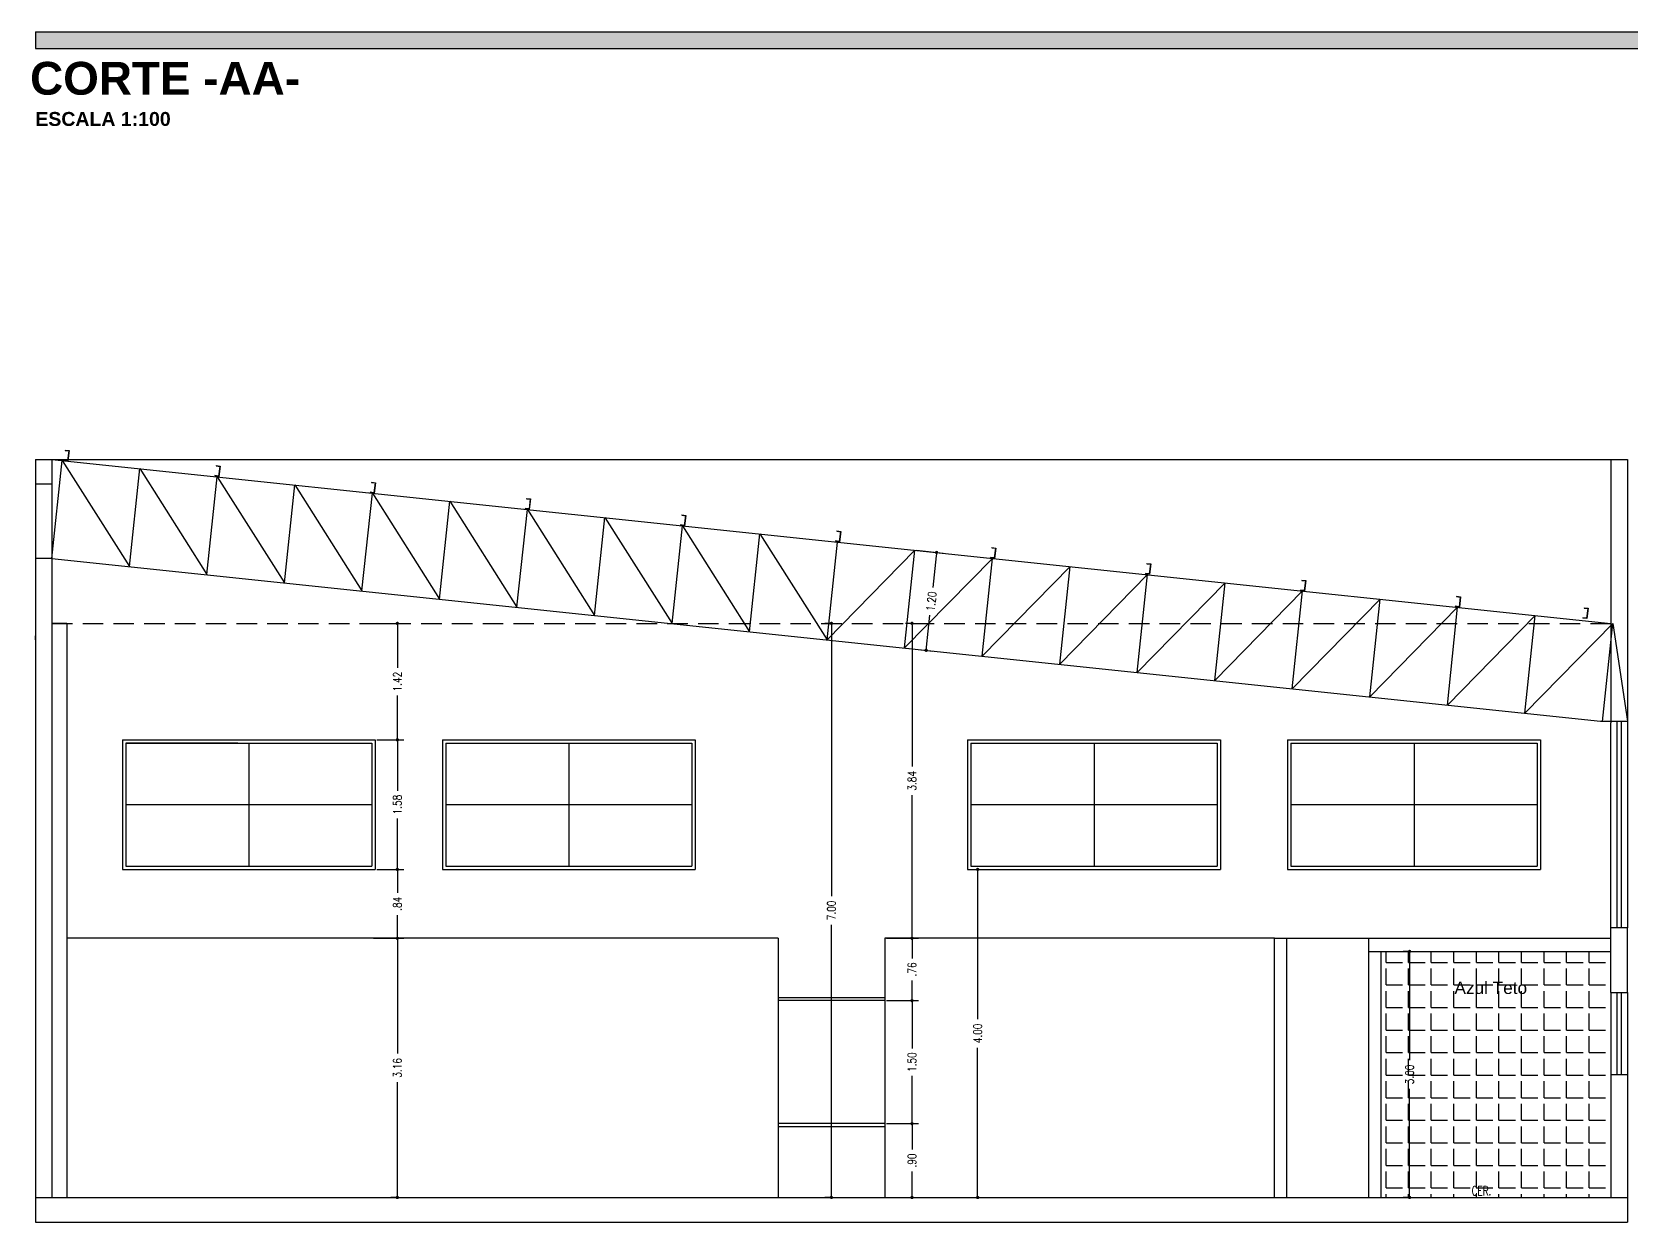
# Model space of a CAD drawing. Extents: x -4780 to 4154, y -1673 to 3208.
# Drawn here: x 665.24 to 684.73, y -458.84 to -444.33 of the extents above; entities that cross this region are included whole.
import ezdxf

# ---------------------------------------------------------------- set-up
doc = ezdxf.new("R2010")
doc.units = 0
doc.header["$MEASUREMENT"] = 0
doc.header["$PDMODE"] = 34
doc.linetypes.add('HIDDEN', pattern=[0.375, 0.25, -0.125])
for name, color, linetype in [('BANZO_SUPERIOR', 3, 'Continuous'), ('COTAS', 5, 'Continuous'), ('PENA01', 1, 'Continuous'), ('PENA02', 2, 'Continuous'), ('PENA025', 8, 'Continuous'), ('pena06', 4, 'Continuous'), ('PILARES', 6, 'Continuous')]:
    doc.layers.add(name, color=color, linetype=linetype)
doc.layers.add('TEXTO', color=5, linetype='Continuous', lineweight=9)
doc.styles.add('PADRAO_TXT', font='romans.shx')
doc.styles.add('ROMANS', font='romand.shx', dxfattribs={"width": 0.8})
doc.styles.add('SANSSERIFBOLD', font='sasb____.pfb', dxfattribs={"width": 0.8})
doc.styles.add('STYLE1', font='romand.shx', dxfattribs={"width": 0.8})
doc.dimstyles.new('CORTE100', dxfattribs={"dimtxt": 0.1, "dimasz": 0.04, "dimexe": 0.08, "dimexo": 0.02, "dimgap": 0.05, "dimtad": 0, "dimzin": 4, "dimdsep": 46, "dimtxsty": 'ROMANS', "dimblk1": 'DOT', "dimblk2": 'DOT', "dimsah": 1, "dimcen": 0.09, "dimclrd": 30, "dimclre": 30, "dimclrt": 5, "dimadec": 0, "dimazin": 0, "dimtfac": 1, "dimtofl": 0, "dimtmove": 2, "dimatfit": 3, "dimldrblk": 'DOT', "dimfxl": 1, "dimtolj": 1, "dimtzin": 0, "dimarcsym": 0})

# ---------------------------------------------------------------- blocks, each defined once
blk = doc.blocks.new('DOT')
at = {"layer": 'PENA01', "color": 0, "linetype": 'ByBlock'}
blk.add_line((-0.5, 0), (-1, 0), dxfattribs=at)
at = {"layer": 'PENA01', "color": 0, "linetype": 'ByBlock', "const_width": 0.5}
blk.add_lwpolyline([(-0.25, 0, 1), (0.25, 0, 1)], format="xyb", close=True, dxfattribs=at)
blk = doc.blocks.new('*D8')
at = {"color": 30, "linetype": 'Continuous', "lineweight": -2, "transparency": 16777216}
for p, q in [((676.025, -450.65), (676.348, -450.684)), ((676.264, -450.716), (676.223, -451.105)), ((676.147, -451.829), (676.188, -451.44)), ((675.899, -451.844), (676.222, -451.878))]:
    blk.add_line(p, q, dxfattribs=at)
at = {"layer": 'DEFPOINTS', "color": 0, "linetype": 'Continuous', "transparency": 16777216}
for p in [(676.005, -450.648), (675.879, -451.841), (676.142, -451.869)]:
    blk.add_point(p, dxfattribs=at)
at = {"color": 30, "linetype": 'Continuous', "lineweight": -2, "transparency": 16777216, "xscale": 0.04, "yscale": 0.04, "zscale": 0.04}
for p, rotation in [((676.268, -450.676), 83.99099404250435), ((676.142, -451.869), 263.9909940425043)]:
    blk.add_blockref('DOT', p, dxfattribs=dict(at, rotation=rotation))
at = {"color": 5, "linetype": 'Continuous', "transparency": 16777216, "insert": (676.205, -451.272), "char_height": 0.1, "attachment_point": 5, "rotation": 83.991, "style": 'ROMANS'}
blk.add_mtext('\\A1;1.20', dxfattribs=at)
blk = doc.blocks.new('*D136')
at = {"layer": 'COTAS', "color": 30, "linetype": 'Continuous', "lineweight": -2, "transparency": 16777216}
for p, q in [((669.677, -455.381), (669.617, -455.381)), ((669.697, -455.421), (669.697, -456.787)), ((669.697, -458.501), (669.697, -457.135)), ((669.677, -458.541), (669.617, -458.541))]:
    blk.add_line(p, q, dxfattribs=at)
at = {"layer": 'DEFPOINTS', "color": 0, "linetype": 'Continuous', "transparency": 16777216}
for p in [(669.697, -455.381), (669.697, -458.541), (669.697, -458.541)]:
    blk.add_point(p, dxfattribs=at)
at = {"layer": 'COTAS', "color": 30, "linetype": 'Continuous', "lineweight": -2, "transparency": 16777216, "xscale": 0.04, "yscale": 0.04, "zscale": 0.04}
for p, rotation in [((669.697, -455.381), 90), ((669.697, -458.541), 270)]:
    blk.add_blockref('DOT', p, dxfattribs=dict(at, rotation=rotation))
at = {"layer": 'COTAS', "color": 5, "linetype": 'Continuous', "transparency": 16777216, "insert": (669.697, -456.961), "char_height": 0.1, "attachment_point": 5, "rotation": 90, "style": 'ROMANS'}
blk.add_mtext('\\A1;3.16', dxfattribs=at)
blk = doc.blocks.new('*D137')
at = {"layer": 'COTAS', "color": 30, "linetype": 'Continuous', "lineweight": -2, "transparency": 16777216}
for p, q in [((669.447, -454.541), (669.777, -454.541)), ((669.697, -454.581), (669.697, -454.825)), ((669.697, -455.341), (669.697, -455.097)), ((669.407, -455.381), (669.777, -455.381))]:
    blk.add_line(p, q, dxfattribs=at)
at = {"layer": 'DEFPOINTS', "color": 0, "linetype": 'Continuous', "transparency": 16777216}
for p in [(669.427, -454.541), (669.387, -455.381), (669.697, -455.381)]:
    blk.add_point(p, dxfattribs=at)
at = {"layer": 'COTAS', "color": 30, "linetype": 'Continuous', "lineweight": -2, "transparency": 16777216, "xscale": 0.04, "yscale": 0.04, "zscale": 0.04}
for p, rotation in [((669.697, -454.541), 90), ((669.697, -455.381), 270)]:
    blk.add_blockref('DOT', p, dxfattribs=dict(at, rotation=rotation))
at = {"layer": 'COTAS', "color": 5, "linetype": 'Continuous', "transparency": 16777216, "insert": (669.697, -454.961), "char_height": 0.1, "attachment_point": 5, "rotation": 90, "style": 'ROMANS'}
blk.add_mtext('\\A1;.84', dxfattribs=at)
blk = doc.blocks.new('*D138')
at = {"layer": 'COTAS', "color": 30, "linetype": 'Continuous', "lineweight": -2, "transparency": 16777216}
for p, q in [((669.447, -452.961), (669.777, -452.961)), ((669.697, -453.001), (669.697, -453.583)), ((669.697, -454.501), (669.697, -453.919)), ((669.447, -454.541), (669.777, -454.541))]:
    blk.add_line(p, q, dxfattribs=at)
at = {"layer": 'DEFPOINTS', "color": 0, "linetype": 'Continuous', "transparency": 16777216}
for p in [(669.427, -452.961), (669.427, -454.541), (669.697, -454.541)]:
    blk.add_point(p, dxfattribs=at)
at = {"layer": 'COTAS', "color": 30, "linetype": 'Continuous', "lineweight": -2, "transparency": 16777216, "xscale": 0.04, "yscale": 0.04, "zscale": 0.04}
for p, rotation in [((669.697, -452.961), 90), ((669.697, -454.541), 270)]:
    blk.add_blockref('DOT', p, dxfattribs=dict(at, rotation=rotation))
at = {"layer": 'COTAS', "color": 5, "linetype": 'Continuous', "transparency": 16777216, "insert": (669.697, -453.751), "char_height": 0.1, "attachment_point": 5, "rotation": 90, "style": 'ROMANS'}
blk.add_mtext('\\A1;1.58', dxfattribs=at)
blk = doc.blocks.new('*D152')
at = {"layer": 'COTAS', "color": 30, "linetype": 'Continuous', "lineweight": -2, "transparency": 16777216}
for p, q in [((675.657, -457.641), (676.049, -457.641)), ((675.969, -457.681), (675.969, -457.957)), ((675.969, -458.501), (675.969, -458.225)), ((675.657, -458.541), (676.049, -458.541))]:
    blk.add_line(p, q, dxfattribs=at)
at = {"layer": 'DEFPOINTS', "color": 0, "linetype": 'Continuous', "transparency": 16777216}
for p in [(675.637, -457.641), (675.637, -458.541), (675.969, -458.541)]:
    blk.add_point(p, dxfattribs=at)
at = {"layer": 'COTAS', "color": 30, "linetype": 'Continuous', "lineweight": -2, "transparency": 16777216, "xscale": 0.04, "yscale": 0.04, "zscale": 0.04}
for p, rotation in [((675.969, -457.641), 90), ((675.969, -458.541), 270)]:
    blk.add_blockref('DOT', p, dxfattribs=dict(at, rotation=rotation))
at = {"layer": 'COTAS', "color": 5, "linetype": 'Continuous', "transparency": 16777216, "insert": (675.969, -458.091), "char_height": 0.1, "attachment_point": 5, "rotation": 90, "style": 'ROMANS'}
blk.add_mtext('\\A1;.90', dxfattribs=at)
blk = doc.blocks.new('*D153')
at = {"layer": 'COTAS', "color": 30, "linetype": 'Continuous', "lineweight": -2, "transparency": 16777216}
for p, q in [((675.657, -456.141), (676.049, -456.141)), ((675.969, -456.181), (675.969, -456.723)), ((675.969, -457.601), (675.969, -457.059)), ((675.657, -457.641), (676.049, -457.641))]:
    blk.add_line(p, q, dxfattribs=at)
at = {"layer": 'DEFPOINTS', "color": 0, "linetype": 'Continuous', "transparency": 16777216}
for p in [(675.637, -456.141), (675.637, -457.641), (675.969, -457.641)]:
    blk.add_point(p, dxfattribs=at)
at = {"layer": 'COTAS', "color": 30, "linetype": 'Continuous', "lineweight": -2, "transparency": 16777216, "xscale": 0.04, "yscale": 0.04, "zscale": 0.04}
for p, rotation in [((675.969, -456.141), 90), ((675.969, -457.641), 270)]:
    blk.add_blockref('DOT', p, dxfattribs=dict(at, rotation=rotation))
at = {"layer": 'COTAS', "color": 5, "linetype": 'Continuous', "transparency": 16777216, "insert": (675.969, -456.891), "char_height": 0.1, "attachment_point": 5, "rotation": 90, "style": 'ROMANS'}
blk.add_mtext('\\A1;1.50', dxfattribs=at)
blk = doc.blocks.new('*D154')
at = {"layer": 'COTAS', "color": 30, "linetype": 'Continuous', "lineweight": -2, "transparency": 16777216}
for p, q in [((675.657, -455.381), (676.049, -455.381)), ((675.969, -455.421), (675.969, -455.627)), ((675.969, -456.101), (675.969, -455.895)), ((675.657, -456.141), (676.049, -456.141))]:
    blk.add_line(p, q, dxfattribs=at)
at = {"layer": 'DEFPOINTS', "color": 0, "linetype": 'Continuous', "transparency": 16777216}
for p in [(675.637, -455.381), (675.637, -456.141), (675.969, -456.141)]:
    blk.add_point(p, dxfattribs=at)
at = {"layer": 'COTAS', "color": 30, "linetype": 'Continuous', "lineweight": -2, "transparency": 16777216, "xscale": 0.04, "yscale": 0.04, "zscale": 0.04}
for p, rotation in [((675.969, -455.381), 90), ((675.969, -456.141), 270)]:
    blk.add_blockref('DOT', p, dxfattribs=dict(at, rotation=rotation))
at = {"layer": 'COTAS', "color": 5, "linetype": 'Continuous', "transparency": 16777216, "insert": (675.969, -455.761), "char_height": 0.1, "attachment_point": 5, "rotation": 90, "style": 'ROMANS'}
blk.add_mtext('\\A1;.76', dxfattribs=at)
blk = doc.blocks.new('*D155')
at = {"layer": 'COTAS', "color": 30, "linetype": 'Continuous', "lineweight": -2, "transparency": 16777216}
for p, q in [((675.949, -451.541), (675.889, -451.541)), ((675.969, -451.581), (675.969, -453.285)), ((675.969, -455.341), (675.969, -453.637)), ((675.949, -455.381), (675.889, -455.381))]:
    blk.add_line(p, q, dxfattribs=at)
at = {"layer": 'DEFPOINTS', "color": 0, "linetype": 'Continuous', "transparency": 16777216}
for p in [(675.969, -451.541), (675.969, -451.541), (675.969, -455.381)]:
    blk.add_point(p, dxfattribs=at)
at = {"layer": 'COTAS', "color": 30, "linetype": 'Continuous', "lineweight": -2, "transparency": 16777216, "xscale": 0.04, "yscale": 0.04, "zscale": 0.04}
for p, rotation in [((675.969, -451.541), 90), ((675.969, -455.381), 270)]:
    blk.add_blockref('DOT', p, dxfattribs=dict(at, rotation=rotation))
at = {"layer": 'COTAS', "color": 5, "linetype": 'Continuous', "transparency": 16777216, "insert": (675.969, -453.461), "char_height": 0.1, "attachment_point": 5, "rotation": 90, "style": 'ROMANS'}
blk.add_mtext('\\A1;3.84', dxfattribs=at)
blk = doc.blocks.new('*D156')
at = {"layer": 'COTAS', "color": 30, "linetype": 'Continuous', "lineweight": -2, "transparency": 16777216}
for p, q in [((674.967, -451.541), (674.907, -451.541)), ((674.987, -451.581), (674.987, -454.867)), ((674.987, -458.501), (674.987, -455.215)), ((674.967, -458.541), (674.907, -458.541))]:
    blk.add_line(p, q, dxfattribs=at)
at = {"layer": 'DEFPOINTS', "color": 0, "linetype": 'Continuous', "transparency": 16777216}
for p in [(674.987, -451.541), (674.987, -451.541), (674.987, -458.541)]:
    blk.add_point(p, dxfattribs=at)
at = {"layer": 'COTAS', "color": 30, "linetype": 'Continuous', "lineweight": -2, "transparency": 16777216, "xscale": 0.04, "yscale": 0.04, "zscale": 0.04}
for p, rotation in [((674.987, -451.541), 90), ((674.987, -458.541), 270)]:
    blk.add_blockref('DOT', p, dxfattribs=dict(at, rotation=rotation))
at = {"layer": 'COTAS', "color": 5, "linetype": 'Continuous', "transparency": 16777216, "insert": (674.987, -455.041), "char_height": 0.1, "attachment_point": 5, "rotation": 90, "style": 'ROMANS'}
blk.add_mtext('\\A1;7.00', dxfattribs=at)
blk = doc.blocks.new('*D158')
at = {"layer": 'COTAS', "color": 30, "linetype": 'Continuous', "lineweight": -2, "transparency": 16777216}
for p, q in [((682.013, -455.541), (681.953, -455.541)), ((682.033, -455.581), (682.033, -456.867)), ((682.033, -458.501), (682.033, -457.215)), ((682.013, -458.541), (681.953, -458.541))]:
    blk.add_line(p, q, dxfattribs=at)
at = {"layer": 'DEFPOINTS', "color": 0, "linetype": 'Continuous', "transparency": 16777216}
for p in [(682.033, -455.541), (682.033, -458.541), (682.033, -458.541)]:
    blk.add_point(p, dxfattribs=at)
at = {"layer": 'COTAS', "color": 30, "linetype": 'Continuous', "lineweight": -2, "transparency": 16777216, "xscale": 0.04, "yscale": 0.04, "zscale": 0.04}
for p, rotation in [((682.033, -455.541), 90), ((682.033, -458.541), 270)]:
    blk.add_blockref('DOT', p, dxfattribs=dict(at, rotation=rotation))
at = {"layer": 'COTAS', "color": 5, "linetype": 'Continuous', "transparency": 16777216, "insert": (682.033, -457.041), "char_height": 0.1, "attachment_point": 5, "rotation": 90, "style": 'ROMANS'}
blk.add_mtext('\\A1;3.00', dxfattribs=at)
blk = doc.blocks.new('*D168')
at = {"layer": 'COTAS', "color": 30, "linetype": 'Continuous', "lineweight": -2, "transparency": 16777216}
for p, q in [((676.667, -454.541), (676.849, -454.541)), ((676.769, -454.581), (676.769, -456.367)), ((676.769, -458.501), (676.769, -456.715)), ((676.667, -458.541), (676.849, -458.541))]:
    blk.add_line(p, q, dxfattribs=at)
at = {"layer": 'DEFPOINTS', "color": 0, "linetype": 'Continuous', "transparency": 16777216}
for p in [(676.647, -454.541), (676.647, -458.541), (676.769, -458.541)]:
    blk.add_point(p, dxfattribs=at)
at = {"layer": 'COTAS', "color": 30, "linetype": 'Continuous', "lineweight": -2, "transparency": 16777216, "xscale": 0.04, "yscale": 0.04, "zscale": 0.04}
for p, rotation in [((676.769, -454.541), 90), ((676.769, -458.541), 270)]:
    blk.add_blockref('DOT', p, dxfattribs=dict(at, rotation=rotation))
at = {"layer": 'COTAS', "color": 5, "linetype": 'Continuous', "transparency": 16777216, "insert": (676.769, -456.541), "char_height": 0.1, "attachment_point": 5, "rotation": 90, "style": 'ROMANS'}
blk.add_mtext('\\A1;4.00', dxfattribs=at)
blk = doc.blocks.new('*D169')
at = {"layer": 'COTAS', "color": 30, "linetype": 'Continuous', "lineweight": -2, "transparency": 16777216}
for p, q in [((669.447, -451.541), (669.777, -451.541)), ((669.697, -451.581), (669.697, -452.083)), ((669.697, -452.921), (669.697, -452.419)), ((669.447, -452.961), (669.777, -452.961))]:
    blk.add_line(p, q, dxfattribs=at)
at = {"layer": 'DEFPOINTS', "color": 0, "linetype": 'Continuous', "transparency": 16777216}
for p in [(669.427, -451.541), (669.697, -451.541), (669.427, -452.961)]:
    blk.add_point(p, dxfattribs=at)
at = {"layer": 'COTAS', "color": 30, "linetype": 'Continuous', "lineweight": -2, "transparency": 16777216, "xscale": 0.04, "yscale": 0.04, "zscale": 0.04}
for p, rotation in [((669.697, -451.541), 90), ((669.697, -452.961), 270)]:
    blk.add_blockref('DOT', p, dxfattribs=dict(at, rotation=rotation))
at = {"layer": 'COTAS', "color": 5, "linetype": 'Continuous', "transparency": 16777216, "insert": (669.697, -452.251), "char_height": 0.1, "attachment_point": 5, "rotation": 90, "style": 'ROMANS'}
blk.add_mtext('\\A1;1.42', dxfattribs=at)

msp = doc.modelspace()

# ---------------------------------------------------------------- hatches: boundary and pattern name
at = {"layer": 'COTAS', "linetype": 'Continuous'}
h = msp.add_hatch(color=256, dxfattribs=at)
h.paths.add_polyline_path([(705.687, -445.969), (695.087, -445.969), (694.887, -445.969), (694.887, -444.529), (665.287, -444.529), (665.287, -444.329), (695.087, -444.329), (695.087, -445.269), (695.087, -445.569), (695.087, -445.769), (705.687, -445.769)])
edge = h.paths.add_edge_path(flags=17)
edge.add_line((665.287, -444.329), (665.487, -444.329))
at = {"layer": 'PENA01'}
h = msp.add_hatch(dxfattribs=at)
h.set_pattern_fill('ANGLE', color=256, style=0)
h.set_pattern_definition([(0, (-1.62855, 0), (0, 0.275), [0.2, -0.075]), (90, (-1.62855, 0), (-0.275, 2e-17), [0.2, -0.075])])
h.paths.add_polyline_path([(684.487, -457.041), (684.487, -456.041), (684.487, -455.541), (681.687, -455.541), (681.687, -458.541), (684.487, -458.541)])
h.paths.add_polyline_path([(681.958, -457.19), (681.958, -456.892), (682.108, -456.892), (682.108, -457.19)], flags=24)
h.paths.add_polyline_path([(682.772, -458.544), (683.068, -458.544), (683.068, -458.376), (682.772, -458.376)], flags=9)
h.paths.add_polyline_path([(682.542, -455.873), (683.495, -455.873), (683.495, -456.1), (682.542, -456.1)], flags=24)

# ---------------------------------------------------------------- linework, layer by layer
at = {"linetype": 'Continuous'}
for p, q in [((665.679, -449.555), (665.633, -449.549)), ((665.633, -449.549), (665.633, -449.553)), ((665.682, -449.559), (665.633, -449.553)), ((665.633, -449.553), (665.633, -449.553)), ((665.648, -449.427), (665.698, -449.433)), ((665.648, -449.427), (665.648, -449.431)), ((665.648, -449.431), (665.693, -449.437)), ((665.693, -449.437), (665.679, -449.555)), ((665.698, -449.433), (665.682, -449.559)), ((667.473, -449.738), (667.472, -449.742)), ((667.522, -449.749), (667.472, -449.742)), ((667.472, -449.742), (667.472, -449.742)), ((667.518, -449.744), (667.473, -449.738)), ((667.488, -449.616), (667.487, -449.62)), ((667.487, -449.62), (667.533, -449.626)), ((667.488, -449.616), (667.537, -449.622)), ((667.533, -449.626), (667.518, -449.744)), ((667.537, -449.622), (667.522, -449.749)), ((669.411, -449.948), (669.365, -449.942)), ((669.365, -449.942), (669.365, -449.946)), ((669.414, -449.952), (669.365, -449.946)), ((669.365, -449.946), (669.365, -449.946)), ((669.38, -449.82), (669.43, -449.826)), ((669.38, -449.82), (669.38, -449.824)), ((669.38, -449.824), (669.425, -449.829)), ((669.425, -449.829), (669.411, -449.948)), ((669.43, -449.826), (669.414, -449.952)), ((671.256, -450.139), (671.255, -450.143)), ((671.305, -450.149), (671.255, -450.143)), ((671.255, -450.143), (671.255, -450.143)), ((671.302, -450.145), (671.256, -450.139)), ((671.271, -450.017), (671.27, -450.021)), ((671.27, -450.021), (671.316, -450.026)), ((671.271, -450.017), (671.32, -450.023)), ((671.316, -450.026), (671.302, -450.145)), ((671.32, -450.023), (671.305, -450.149)), ((673.149, -450.341), (673.148, -450.345)), ((673.198, -450.351), (673.148, -450.345)), ((673.148, -450.345), (673.148, -450.345)), ((673.194, -450.346), (673.149, -450.341)), ((673.164, -450.219), (673.163, -450.223)), ((673.163, -450.223), (673.209, -450.228)), ((673.164, -450.219), (673.213, -450.225)), ((673.209, -450.228), (673.194, -450.346)), ((673.213, -450.225), (673.198, -450.351)), ((675.082, -450.542), (675.036, -450.536)), ((675.036, -450.536), (675.036, -450.54)), ((675.086, -450.547), (675.036, -450.54)), ((675.036, -450.54), (675.036, -450.54)), ((675.051, -450.414), (675.101, -450.42)), ((675.051, -450.414), (675.051, -450.418)), ((675.051, -450.418), (675.097, -450.424)), ((675.097, -450.424), (675.082, -450.542)), ((675.101, -450.42), (675.086, -450.547)), ((676.927, -450.738), (676.926, -450.742)), ((676.972, -450.743), (676.927, -450.738)), ((676.942, -450.616), (676.941, -450.62)), ((676.941, -450.62), (676.987, -450.625)), ((676.942, -450.616), (676.991, -450.622)), ((676.987, -450.625), (676.972, -450.743)), ((676.991, -450.622), (676.976, -450.748)), ((665.487, -450.748), (665.287, -450.748)), ((676.976, -450.748), (676.926, -450.742)), ((676.926, -450.742), (676.926, -450.742)), ((678.815, -450.932), (678.814, -450.936)), ((678.86, -450.938), (678.815, -450.932)), ((678.83, -450.81), (678.829, -450.814)), ((678.829, -450.814), (678.875, -450.82)), ((678.83, -450.81), (678.879, -450.816)), ((678.875, -450.82), (678.86, -450.938)), ((678.879, -450.816), (678.864, -450.942)), ((678.864, -450.942), (678.814, -450.936)), ((678.814, -450.936), (678.814, -450.936)), ((680.718, -451.013), (680.768, -451.019)), ((680.718, -451.013), (680.718, -451.017)), ((680.718, -451.017), (680.763, -451.023)), ((680.763, -451.023), (680.749, -451.141)), ((680.768, -451.019), (680.752, -451.146)), ((680.749, -451.141), (680.703, -451.135)), ((680.703, -451.135), (680.703, -451.139)), ((680.752, -451.146), (680.703, -451.139)), ((680.703, -451.139), (680.703, -451.139)), ((682.606, -451.211), (682.605, -451.215)), ((682.605, -451.215), (682.651, -451.221)), ((682.606, -451.211), (682.655, -451.217)), ((682.651, -451.221), (682.636, -451.339)), ((682.655, -451.217), (682.64, -451.343)), ((682.591, -451.333), (682.59, -451.337)), ((682.64, -451.343), (682.59, -451.337)), ((682.59, -451.337), (682.59, -451.337)), ((682.636, -451.339), (682.591, -451.333)), ((684.19, -451.479), (684.144, -451.473)), ((684.144, -451.473), (684.144, -451.477)), ((684.194, -451.483), (684.144, -451.477)), ((684.144, -451.477), (684.144, -451.477)), ((684.159, -451.351), (684.209, -451.357)), ((684.159, -451.351), (684.159, -451.355)), ((684.159, -451.355), (684.205, -451.36)), ((684.205, -451.36), (684.19, -451.479)), ((684.209, -451.357), (684.194, -451.483)), ((665.287, -451.741), (665.287, -451.691))]:
    msp.add_line(p, q, dxfattribs=at)
at = {"layer": 'BANZO_SUPERIOR'}
for p, q in [((665.487, -449.541), (684.487, -451.541)), ((665.487, -450.748), (665.612, -449.554)), ((665.612, -449.554), (666.432, -450.847)), ((666.432, -450.847), (666.557, -449.654)), ((666.557, -449.654), (667.376, -450.946)), ((667.376, -450.946), (667.502, -449.753)), ((667.502, -449.753), (668.321, -451.046)), ((668.321, -451.046), (668.447, -449.852)), ((668.447, -449.852), (669.266, -451.145)), ((669.266, -451.145), (669.392, -449.952)), ((669.392, -449.952), (670.211, -451.245)), ((670.211, -451.245), (670.336, -450.051)), ((670.336, -450.051), (671.155, -451.344)), ((671.155, -451.344), (671.281, -450.151)), ((671.281, -450.151), (672.1, -451.444)), ((672.1, -451.444), (672.226, -450.25)), ((672.226, -450.25), (673.045, -451.543)), ((673.045, -451.543), (673.171, -450.35)), ((673.045, -451.543), (673.171, -450.35)), ((673.171, -450.35), (673.99, -451.643)), ((673.99, -451.643), (674.115, -450.449)), ((674.115, -450.449), (674.935, -451.742)), ((674.935, -451.742), (675.06, -450.549)), ((674.935, -451.742), (676.005, -450.648)), ((675.879, -451.841), (676.005, -450.648)), ((665.487, -450.748), (684.361, -452.734)), ((675.879, -451.841), (676.95, -450.748)), ((676.824, -451.941), (676.95, -450.748)), ((676.824, -451.941), (677.895, -450.847)), ((677.769, -452.04), (677.895, -450.847)), ((677.769, -452.04), (678.839, -450.946)), ((678.714, -452.14), (678.839, -450.946)), ((678.714, -452.14), (679.784, -451.046)), ((679.658, -452.239), (679.784, -451.046)), ((679.658, -452.239), (680.729, -451.145)), ((680.603, -452.339), (680.729, -451.145)), ((680.603, -452.339), (681.674, -451.245)), ((681.548, -452.438), (681.674, -451.245)), ((681.548, -452.438), (682.618, -451.344)), ((682.493, -452.538), (682.618, -451.344)), ((682.493, -452.538), (682.618, -451.344)), ((682.493, -452.538), (683.563, -451.444)), ((683.438, -452.637), (683.563, -451.444)), ((683.438, -452.637), (684.508, -451.543)), ((684.382, -452.737), (684.508, -451.543)), ((684.508, -451.543), (684.687, -452.734))]:
    msp.add_line(p, q, dxfattribs=at)
at = {"layer": 'COTAS', "linetype": 'Continuous'}
for p, q in [((665.287, -444.329), (665.487, -444.329)), ((665.287, -444.329), (665.287, -444.529)), ((665.287, -444.329), (695.087, -444.329)), ((665.287, -444.529), (694.887, -444.529)), ((665.667, -451.541), (665.487, -451.541)), ((666.387, -453.001), (666.387, -454.501)), ((667.753, -453.001), (666.387, -453.001)), ((666.387, -453.001), (669.387, -453.001)), ((669.387, -453.001), (669.387, -454.501)), ((670.287, -453.001), (670.287, -454.501)), ((670.287, -453.001), (673.287, -453.001)), ((673.287, -453.001), (673.287, -454.501)), ((676.687, -453.001), (676.687, -454.501)), ((676.687, -453.001), (679.687, -453.001)), ((679.687, -453.001), (679.687, -454.501)), ((680.587, -453.001), (680.587, -454.501)), ((680.587, -453.001), (683.587, -453.001)), ((683.587, -453.001), (683.587, -454.501)), ((666.387, -454.501), (669.387, -454.501)), ((670.287, -454.501), (673.287, -454.501)), ((676.687, -454.501), (679.687, -454.501)), ((680.587, -454.501), (683.587, -454.501)), ((674.337, -455.381), (665.667, -455.381)), ((674.337, -455.381), (674.337, -458.541)), ((680.387, -455.381), (675.637, -455.381)), ((675.637, -455.381), (675.637, -458.541)), ((680.537, -455.381), (681.537, -455.381)), ((675.637, -456.141), (674.337, -456.141)), ((684.487, -457.041), (684.687, -457.041)), ((675.637, -457.641), (674.337, -457.641))]:
    msp.add_line(p, q, dxfattribs=at)
at = {"layer": 'COTAS', "linetype": 'HIDDEN'}
msp.add_line((665.487, -451.541), (684.487, -451.541), dxfattribs=at)
at = {"layer": 'PENA01'}
for p, q in [((665.667, -451.541), (665.667, -458.541)), ((684.487, -455.254), (684.487, -452.754)), ((684.687, -452.754), (684.687, -455.254)), ((666.347, -452.961), (669.427, -452.961)), ((666.347, -452.961), (666.347, -454.541)), ((667.887, -453.001), (667.887, -454.501)), ((669.427, -452.961), (669.427, -454.541)), ((670.247, -452.961), (673.327, -452.961)), ((670.247, -452.961), (670.247, -454.541)), ((671.787, -453.001), (671.787, -454.501)), ((673.327, -452.961), (673.327, -454.541)), ((676.647, -452.961), (679.727, -452.961)), ((676.647, -452.961), (676.647, -454.541)), ((678.187, -453.001), (678.187, -454.501)), ((679.727, -452.961), (679.727, -454.541)), ((680.547, -452.961), (683.627, -452.961)), ((680.547, -452.961), (680.547, -454.541)), ((682.087, -453.001), (682.087, -454.501)), ((683.627, -452.961), (683.627, -454.541)), ((666.387, -453.751), (669.387, -453.751)), ((670.287, -453.751), (673.287, -453.751)), ((676.687, -453.751), (679.687, -453.751)), ((680.587, -453.751), (683.587, -453.751)), ((666.347, -454.541), (669.427, -454.541)), ((670.247, -454.541), (673.327, -454.541)), ((676.647, -454.541), (679.727, -454.541)), ((680.547, -454.541), (683.627, -454.541)), ((674.337, -456.101), (675.637, -456.101)), ((684.487, -456.041), (684.487, -457.041)), ((684.687, -456.041), (684.687, -457.041)), ((684.687, -456.041), (684.687, -457.041)), ((675.637, -457.681), (674.337, -457.681))]:
    msp.add_line(p, q, dxfattribs=at)
at = {"layer": 'PENA02'}
msp.add_line((665.487, -449.541), (684.487, -449.541), dxfattribs=at)
at = {"layer": 'PENA02', "ltscale": 0.5}
for p, q in [((684.56, -452.734), (684.56, -455.254)), ((684.61, -452.734), (684.61, -455.254)), ((684.56, -456.041), (684.56, -457.041)), ((684.61, -456.041), (684.61, -457.041))]:
    msp.add_line(p, q, dxfattribs=at)
at = {"layer": 'pena06'}
for p, q in [((684.361, -452.734), (684.687, -452.734)), ((680.387, -455.381), (680.537, -455.381)), ((680.387, -458.541), (680.387, -455.381)), ((680.537, -458.541), (680.537, -455.381)), ((681.537, -455.541), (681.537, -455.381)), ((681.537, -455.381), (684.487, -455.381)), ((684.687, -455.254), (684.487, -455.254)), ((684.487, -456.041), (684.487, -455.254)), ((684.687, -456.041), (684.687, -455.254)), ((681.537, -458.541), (681.537, -455.541)), ((681.537, -455.541), (681.687, -455.541)), ((681.537, -455.541), (684.487, -455.541)), ((681.687, -458.541), (681.687, -455.541)), ((684.487, -456.041), (684.687, -456.041))]:
    msp.add_line(p, q, dxfattribs=at)
at = {"layer": 'PILARES'}
for p, q in [((665.287, -449.541), (665.287, -458.841)), ((665.287, -449.541), (665.487, -449.541)), ((665.487, -449.541), (665.487, -458.541)), ((684.487, -449.541), (684.487, -452.754)), ((684.487, -449.541), (684.687, -449.541)), ((684.687, -449.541), (684.687, -452.754)), ((665.287, -449.841), (665.487, -449.841)), ((684.487, -452.041), (684.487, -452.754)), ((684.487, -457.041), (684.487, -458.541)), ((684.487, -457.041), (684.487, -458.541)), ((684.687, -457.041), (684.687, -458.841)), ((665.287, -458.541), (684.687, -458.541)), ((665.287, -458.841), (684.687, -458.841))]:
    msp.add_line(p, q, dxfattribs=at)

# ---------------------------------------------------------------- texts
at = {"layer": 'COTAS', "insert": (682.58, -455.91), "char_height": 0.15, "width": 2.01, "attachment_point": 1}
msp.add_mtext('{\\fArial|b0|i0|c0|p34;Azul Teto}', dxfattribs=at)
at = {"layer": 'PENA02', "linetype": 'Continuous', "style": 'SANSSERIFBOLD'}
msp.add_text('ESCALA 1:100', height=0.17, dxfattribs=at).set_placement((665.285, -445.475))
at = {"layer": 'PENA025', "insert": (665.221, -444.694), "char_height": 0.4, "width": 34.05, "attachment_point": 1, "style": 'PADRAO_TXT'}
msp.add_mtext('{\\fArial|b1|i0|c0|p34;CORTE -AA-}', dxfattribs=at)
at = {"layer": 'TEXTO', "style": 'STYLE1', "width": 0.7}
msp.add_text('CER.', height=0.1125, dxfattribs=at).set_placement((682.789, -458.516))

# ---------------------------------------------------------------- dimensions: what is measured, and where the dimension line sits
at = {"linetype": 'Continuous'}
dim = msp.add_aligned_dim(p1=(676.005, -450.648), p2=(675.879, -451.841), distance=0.265, dimstyle='CORTE100', dxfattribs=at)
dim.commit()
dim.dimension.update_dxf_attribs({"geometry": '*D8', "text_midpoint": (676.205, -451.272)})
at = {"layer": 'COTAS', "linetype": 'Continuous'}
for base, p1, p2, picture, middle in [((669.697, -451.541), (669.427, -452.961), (669.427, -451.541), '*D169', (669.697, -452.251)), ((674.987, -451.541), (674.987, -458.541), (674.987, -451.541), '*D156', (674.987, -455.041)), ((675.969, -451.541), (675.969, -455.381), (675.969, -451.541), '*D155', (675.969, -453.461)), ((669.697, -454.541), (669.427, -452.961), (669.427, -454.541), '*D138', (669.697, -453.751)), ((669.697, -455.381), (669.427, -454.541), (669.387, -455.381), '*D137', (669.697, -454.961)), ((676.769, -458.541), (676.647, -454.541), (676.647, -458.541), '*D168', (676.769, -456.541)), ((669.697, -458.541), (669.697, -455.381), (669.697, -458.541), '*D136', (669.697, -456.961)), ((675.969, -456.141), (675.637, -455.381), (675.637, -456.141), '*D154', (675.969, -455.761)), ((682.033, -458.541), (682.033, -455.541), (682.033, -458.541), '*D158', (682.033, -457.041)), ((675.969, -457.641), (675.637, -456.141), (675.637, -457.641), '*D153', (675.969, -456.891)), ((675.969, -458.541), (675.637, -457.641), (675.637, -458.541), '*D152', (675.969, -458.091))]:
    dim = msp.add_linear_dim(base=base, p1=p1, p2=p2, angle=90, dimstyle='CORTE100', dxfattribs=at)
    dim.commit()
    dim.dimension.update_dxf_attribs({"geometry": picture, "text_midpoint": middle})

doc.saveas('drawing.dxf')
